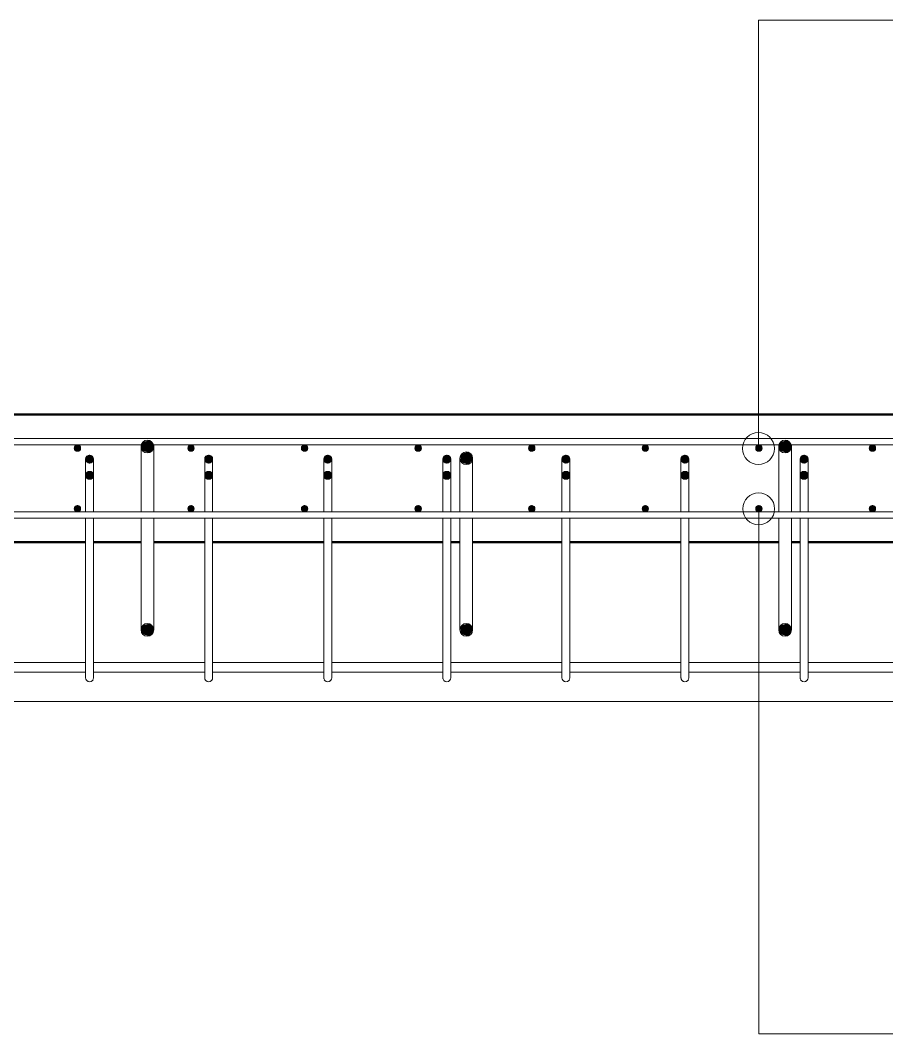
# Model space of a CAD drawing. Header units: millimetres. Extents: x -31655 to -5862, y 2843 to 78926.
# Drawn here: x -8687 to -7600, y 77456 to 78728 of the extents above; entities that cross this region are included whole.
import ezdxf

# ---------------------------------------------------------------- set-up
doc = ezdxf.new("R2010")
doc.units = ezdxf.units.MM
for name, color, linetype, lineweight in [('A-WALL', 113, 'Continuous', 25), ('S-BEAM', 12, 'Continuous', 18), ('S-RBAR', 171, 'Continuous', 18), ('S-RBAR-IDEN', 171, 'Continuous', 9)]:
    doc.layers.add(name, color=color, linetype=linetype, lineweight=lineweight)

# ---------------------------------------------------------------- blocks, each defined once
blk = doc.blocks.new('M_Rectangular Corbel - M_Rectangular Corbel-5472199-Elevation Top1')
at = {"layer": 'S-BEAM'}
blk.add_line((-30270.4, 77873), (-26630.4, 77873), dxfattribs=at)

msp = doc.modelspace()

# ---------------------------------------------------------------- hatches: boundary and pattern name
at = {"layer": 'S-RBAR'}
h = msp.add_hatch(color=256, dxfattribs=at)
edge = h.paths.add_edge_path()
edge.add_arc((-8527.19088, 78193.04259), 8, 0, 360)
h = msp.add_hatch(color=256, dxfattribs=at)
edge = h.paths.add_edge_path()
edge.add_arc((-7727.19088, 78193.04259), 8, 0, 360)
h = msp.add_hatch(color=256, dxfattribs=at)
edge = h.paths.add_edge_path()
edge.add_arc((-8614.91849, 78191.04259), 4, 0, 360)
for points in [[(-8614.91849, 78187.04259), (-8610.91849, 78191.04259), (-8614.91849, 78195.04259), (-8618.91849, 78191.04259)], [(-8524.71875, 78185.43413), (-8519.19088, 78193.04259), (-8524.71875, 78200.65104), (-8533.66302, 78197.74487), (-8533.66302, 78188.3403)], [(-8472.44378, 78187.04259), (-8468.44378, 78191.04259), (-8472.44378, 78195.04259), (-8476.44378, 78191.04259)], [(-8329.96907, 78187.04259), (-8325.96907, 78191.04259), (-8329.96907, 78195.04259), (-8333.96907, 78191.04259), (-8331.15654, 78188.23006)], [(-8187.49436, 78187.04259), (-8183.49436, 78191.04259), (-8187.49436, 78195.04259), (-8191.49436, 78191.04259)], [(-8045.01965, 78187.04259), (-8041.01965, 78191.04259), (-8045.01965, 78195.04259), (-8049.01965, 78191.04259)], [(-7902.54494, 78187.04259), (-7898.54494, 78191.04259), (-7902.54494, 78195.04259), (-7906.54494, 78191.04259)], [(-7760.07023, 78187.04259), (-7756.07023, 78191.04259), (-7760.07023, 78195.04259), (-7764.07023, 78191.04259)], [(-7724.71875, 78185.43413), (-7719.19088, 78193.04259), (-7724.71875, 78200.65104), (-7733.66302, 78197.74487), (-7733.66302, 78188.3403)], [(-7617.59552, 78187.04259), (-7613.59552, 78191.04259), (-7617.59552, 78195.04259), (-7621.59552, 78191.04259)], [(-8599.69088, 78172.36394), (-8594.69088, 78177.36394), (-8599.69088, 78182.36394), (-8604.69088, 78177.36394)], [(-8450.31588, 78172.36394), (-8445.31588, 78177.36394), (-8450.31588, 78182.36394), (-8455.31588, 78177.36394)], [(-8300.94088, 78172.36394), (-8295.94088, 78177.36394), (-8300.94088, 78182.36394), (-8305.94088, 78177.36394)], [(-8151.56588, 78172.36394), (-8146.56588, 78177.36394), (-8151.56588, 78182.36394), (-8156.56588, 78177.36394)], [(-8124.71875, 78170.76473), (-8119.19088, 78178.37318), (-8124.71875, 78185.98163), (-8133.66302, 78183.02349), (-8133.66302, 78173.6709)], [(-8002.19088, 78172.36394), (-7997.19088, 78177.36394), (-8002.19088, 78182.36394), (-8007.19088, 78177.36394)], [(-7852.81588, 78172.36394), (-7847.81588, 78177.36394), (-7852.81588, 78182.36394), (-7857.81588, 78177.36394)], [(-7703.44088, 78172.36394), (-7698.44088, 78177.36394), (-7703.44088, 78182.36394), (-7708.44088, 78177.36394)], [(-8599.69088, 78151.90658), (-8594.69088, 78156.90658), (-8599.69088, 78161.90658), (-8604.69088, 78156.90658)], [(-8450.31588, 78151.90658), (-8445.31588, 78156.90658), (-8450.31588, 78161.90658), (-8455.31588, 78156.90658)], [(-8300.94088, 78151.90658), (-8295.94088, 78156.90658), (-8300.94088, 78161.90658), (-8305.94088, 78156.90658)], [(-8151.56588, 78151.90658), (-8146.56588, 78156.90658), (-8151.56588, 78161.90658), (-8156.56588, 78156.90658)], [(-8002.19088, 78151.90658), (-7997.19088, 78156.90658), (-8002.19088, 78161.90658), (-8007.19088, 78156.90658)], [(-7852.81588, 78151.90658), (-7847.81588, 78156.90658), (-7852.81588, 78161.90658), (-7857.81588, 78156.90658)], [(-7703.44088, 78151.90658), (-7698.44088, 78156.90658), (-7703.44088, 78161.90658), (-7708.44088, 78156.90658)], [(-8614.91849, 78111.04259), (-8610.91849, 78115.04259), (-8614.91849, 78119.04259), (-8618.91849, 78115.04259)], [(-8472.44378, 78111.04259), (-8468.44378, 78115.04259), (-8472.44378, 78119.04259), (-8476.44378, 78115.04259)], [(-8329.96907, 78111.04259), (-8325.96907, 78115.04259), (-8329.96907, 78119.04259), (-8333.96907, 78115.04259), (-8331.15654, 78112.23006)], [(-8187.49436, 78111.04259), (-8183.49436, 78115.04259), (-8187.49436, 78119.04259), (-8191.49436, 78115.04259)], [(-8045.01965, 78111.04259), (-8041.01965, 78115.04259), (-8045.01965, 78119.04259), (-8049.01965, 78115.04259)], [(-7902.54494, 78111.04259), (-7898.54494, 78115.04259), (-7902.54494, 78119.04259), (-7906.54494, 78115.04259)], [(-7760.07023, 78111.04259), (-7756.07023, 78115.04259), (-7760.07023, 78119.04259), (-7764.07023, 78115.04259)], [(-7617.59552, 78111.04259), (-7613.59552, 78115.04259), (-7617.59552, 78119.04259), (-7621.59552, 78115.04259)], [(-8524.71875, 77955.43413), (-8519.19088, 77963.04259), (-8524.71875, 77970.65104), (-8533.66302, 77967.74487), (-8533.66302, 77958.3403)], [(-8124.71875, 77955.43413), (-8119.19088, 77963.04259), (-8124.71875, 77970.65104), (-8133.66302, 77967.74487), (-8133.66302, 77958.3403)], [(-7724.71875, 77955.43413), (-7719.19088, 77963.04259), (-7724.71875, 77970.65104), (-7733.66302, 77967.74487), (-7733.66302, 77958.3403)]]:
    msp.add_hatch(color=256, dxfattribs=at).paths.add_polyline_path(points)
h = msp.add_hatch(color=256, dxfattribs=at)
edge = h.paths.add_edge_path()
edge.add_arc((-8472.44378, 78191.04259), 4, 0, 360)
h = msp.add_hatch(color=256, dxfattribs=at)
edge = h.paths.add_edge_path()
edge.add_arc((-8329.96907, 78191.04259), 4, 0, 360)
h = msp.add_hatch(color=256, dxfattribs=at)
edge = h.paths.add_edge_path()
edge.add_arc((-8187.49436, 78191.04259), 4, 0, 360)
h = msp.add_hatch(color=256, dxfattribs=at)
edge = h.paths.add_edge_path()
edge.add_arc((-8045.01965, 78191.04259), 4, 0, 360)
h = msp.add_hatch(color=256, dxfattribs=at)
edge = h.paths.add_edge_path()
edge.add_arc((-7902.54494, 78191.04259), 4, 0, 360)
h = msp.add_hatch(color=256, dxfattribs=at)
edge = h.paths.add_edge_path()
edge.add_arc((-7760.07023, 78191.04259), 4, 0, 360)
h = msp.add_hatch(color=256, dxfattribs=at)
edge = h.paths.add_edge_path()
edge.add_arc((-7617.59552, 78191.04259), 4, 0, 360)
h = msp.add_hatch(color=256, dxfattribs=at)
edge = h.paths.add_edge_path()
edge.add_arc((-8599.69088, 78177.36394), 5, 0, 360)
h = msp.add_hatch(color=256, dxfattribs=at)
edge = h.paths.add_edge_path()
edge.add_arc((-8450.31588, 78177.36394), 5, 0, 360)
h = msp.add_hatch(color=256, dxfattribs=at)
edge = h.paths.add_edge_path()
edge.add_arc((-8300.94088, 78177.36394), 5, 0, 360)
h = msp.add_hatch(color=256, dxfattribs=at)
edge = h.paths.add_edge_path()
edge.add_arc((-8151.56588, 78177.36394), 5, 0, 360)
h = msp.add_hatch(color=256, dxfattribs=at)
edge = h.paths.add_edge_path()
edge.add_arc((-8127.19088, 78178.37318), 8, 0, 360)
h = msp.add_hatch(color=256, dxfattribs=at)
edge = h.paths.add_edge_path()
edge.add_arc((-8002.19088, 78177.36394), 5, 0, 360)
h = msp.add_hatch(color=256, dxfattribs=at)
edge = h.paths.add_edge_path()
edge.add_arc((-7852.81588, 78177.36394), 5, 0, 360)
h = msp.add_hatch(color=256, dxfattribs=at)
edge = h.paths.add_edge_path()
edge.add_arc((-7703.44088, 78177.36394), 5, 0, 360)
h = msp.add_hatch(color=256, dxfattribs=at)
edge = h.paths.add_edge_path()
edge.add_arc((-8599.69088, 78156.90658), 5, 0, 360)
h = msp.add_hatch(color=256, dxfattribs=at)
edge = h.paths.add_edge_path()
edge.add_arc((-8450.31588, 78156.90658), 5, 0, 360)
h = msp.add_hatch(color=256, dxfattribs=at)
edge = h.paths.add_edge_path()
edge.add_arc((-8300.94088, 78156.90658), 5, 0, 360)
h = msp.add_hatch(color=256, dxfattribs=at)
edge = h.paths.add_edge_path()
edge.add_arc((-8151.56588, 78156.90658), 5, 0, 360)
h = msp.add_hatch(color=256, dxfattribs=at)
edge = h.paths.add_edge_path()
edge.add_arc((-8002.19088, 78156.90658), 5, 0, 360)
h = msp.add_hatch(color=256, dxfattribs=at)
edge = h.paths.add_edge_path()
edge.add_arc((-7852.81588, 78156.90658), 5, 0, 360)
h = msp.add_hatch(color=256, dxfattribs=at)
edge = h.paths.add_edge_path()
edge.add_arc((-7703.44088, 78156.90658), 5, 0, 360)
h = msp.add_hatch(color=256, dxfattribs=at)
edge = h.paths.add_edge_path()
edge.add_arc((-8614.91849, 78115.04259), 4, 0, 360)
h = msp.add_hatch(color=256, dxfattribs=at)
edge = h.paths.add_edge_path()
edge.add_arc((-8472.44378, 78115.04259), 4, 0, 360)
h = msp.add_hatch(color=256, dxfattribs=at)
edge = h.paths.add_edge_path()
edge.add_arc((-8329.96907, 78115.04259), 4, 0, 360)
h = msp.add_hatch(color=256, dxfattribs=at)
edge = h.paths.add_edge_path()
edge.add_arc((-8187.49436, 78115.04259), 4, 0, 360)
h = msp.add_hatch(color=256, dxfattribs=at)
edge = h.paths.add_edge_path()
edge.add_arc((-8045.01965, 78115.04259), 4, 0, 360)
h = msp.add_hatch(color=256, dxfattribs=at)
edge = h.paths.add_edge_path()
edge.add_arc((-7902.54494, 78115.04259), 4, 0, 360)
h = msp.add_hatch(color=256, dxfattribs=at)
edge = h.paths.add_edge_path()
edge.add_arc((-7760.07023, 78115.04259), 4, 0, 360)
h = msp.add_hatch(color=256, dxfattribs=at)
edge = h.paths.add_edge_path()
edge.add_arc((-7617.59552, 78115.04259), 4, 0, 360)
h = msp.add_hatch(color=256, dxfattribs=at)
edge = h.paths.add_edge_path()
edge.add_arc((-8527.19088, 77963.04259), 8, 0, 360)
h = msp.add_hatch(color=256, dxfattribs=at)
edge = h.paths.add_edge_path()
edge.add_arc((-8127.19088, 77963.04259), 8, 0, 360)
h = msp.add_hatch(color=256, dxfattribs=at)
edge = h.paths.add_edge_path()
edge.add_arc((-7727.19088, 77963.04259), 8, 0, 360)

# ---------------------------------------------------------------- linework, layer by layer
at = {"layer": 'A-WALL', "lineweight": 50}
for p, q in [((-6597.19088, 78233.04259), (-10597.19088, 78233.04259)), ((-8744.06588, 78073.04259), (-8604.69088, 78073.04259)), ((-8594.69088, 78073.04259), (-8535.19088, 78073.04259)), ((-8519.19088, 78073.04259), (-8455.31588, 78073.04259)), ((-8445.31588, 78073.04259), (-8305.94088, 78073.04259)), ((-8295.94088, 78073.04259), (-8156.56588, 78073.04259)), ((-8146.56588, 78073.04259), (-8135.19088, 78073.04259)), ((-8119.19088, 78073.04259), (-8007.19088, 78073.04259)), ((-7997.19088, 78073.04259), (-7857.81588, 78073.04259)), ((-7847.81588, 78073.04259), (-7735.19088, 78073.04259)), ((-7719.19088, 78073.04259), (-7708.44088, 78073.04259)), ((-7698.44088, 78073.04259), (-7559.06588, 78073.04259))]:
    msp.add_line(p, q, dxfattribs=at)
at = {"layer": 'S-RBAR'}
for p, q in [((-9961.19088, 78203.04259), (-6627.19088, 78203.04259)), ((-9943.47558, 78195.04259), (-6627.19088, 78195.04259)), ((-8614.91849, 78195.04259), (-8618.91849, 78191.04259)), ((-8618.91849, 78191.04259), (-8614.91849, 78187.04259)), ((-8610.91849, 78191.04259), (-8614.91849, 78195.04259)), ((-8614.91849, 78187.04259), (-8610.91849, 78191.04259)), ((-8535.19088, 78153.04259), (-8535.19088, 78193.04259)), ((-8524.71875, 78200.65104), (-8533.66302, 78197.74487)), ((-8533.66302, 78197.74487), (-8533.66302, 78188.3403)), ((-8533.66302, 78188.3403), (-8524.71875, 78185.43413)), ((-8519.19088, 78193.04259), (-8524.71875, 78200.65104)), ((-8524.71875, 78185.43413), (-8519.19088, 78193.04259)), ((-8519.19088, 78153.04259), (-8519.19088, 78193.04259)), ((-8472.44378, 78195.04259), (-8476.44378, 78191.04259)), ((-8476.44378, 78191.04259), (-8472.44378, 78187.04259)), ((-8468.44378, 78191.04259), (-8472.44378, 78195.04259)), ((-8472.44378, 78187.04259), (-8468.44378, 78191.04259)), ((-8329.96907, 78195.04259), (-8333.96907, 78191.04259)), ((-8333.96907, 78191.04259), (-8331.15654, 78188.23006)), ((-8331.15654, 78188.23006), (-8329.96907, 78187.04259)), ((-8325.96907, 78191.04259), (-8329.96907, 78195.04259)), ((-8329.96907, 78187.04259), (-8325.96907, 78191.04259)), ((-8187.49436, 78195.04259), (-8191.49436, 78191.04259)), ((-8191.49436, 78191.04259), (-8187.49436, 78187.04259)), ((-8183.49436, 78191.04259), (-8187.49436, 78195.04259)), ((-8187.49436, 78187.04259), (-8183.49436, 78191.04259)), ((-8045.01965, 78195.04259), (-8049.01965, 78191.04259)), ((-8049.01965, 78191.04259), (-8045.01965, 78187.04259)), ((-8041.01965, 78191.04259), (-8045.01965, 78195.04259)), ((-8045.01965, 78187.04259), (-8041.01965, 78191.04259)), ((-7902.54494, 78195.04259), (-7906.54494, 78191.04259)), ((-7906.54494, 78191.04259), (-7902.54494, 78187.04259)), ((-7898.54494, 78191.04259), (-7902.54494, 78195.04259)), ((-7902.54494, 78187.04259), (-7898.54494, 78191.04259)), ((-7760.07023, 78195.04259), (-7764.07023, 78191.04259)), ((-7764.07023, 78191.04259), (-7760.07023, 78187.04259)), ((-7756.07023, 78191.04259), (-7760.07023, 78195.04259)), ((-7760.07023, 78187.04259), (-7756.07023, 78191.04259)), ((-7735.19088, 78153.04259), (-7735.19088, 78193.04259)), ((-7724.71875, 78200.65104), (-7733.66302, 78197.74487)), ((-7733.66302, 78197.74487), (-7733.66302, 78188.3403)), ((-7733.66302, 78188.3403), (-7724.71875, 78185.43413)), ((-7719.19088, 78193.04259), (-7724.71875, 78200.65104)), ((-7724.71875, 78185.43413), (-7719.19088, 78193.04259)), ((-7719.19088, 78153.04259), (-7719.19088, 78193.04259)), ((-7617.59552, 78195.04259), (-7621.59552, 78191.04259)), ((-7621.59552, 78191.04259), (-7617.59552, 78187.04259)), ((-7613.59552, 78191.04259), (-7617.59552, 78195.04259)), ((-7617.59552, 78187.04259), (-7613.59552, 78191.04259)), ((-8599.69088, 78182.36394), (-8604.69088, 78177.36394)), ((-8604.69088, 78157.09232), (-8604.69088, 78177.36394)), ((-8604.69088, 78177.36394), (-8599.69088, 78172.36394)), ((-8594.69088, 78177.36394), (-8599.69088, 78182.36394)), ((-8599.69088, 78172.36394), (-8594.69088, 78177.36394)), ((-8594.69088, 78157.09232), (-8594.69088, 78177.36394)), ((-8450.31588, 78182.36394), (-8455.31588, 78177.36394)), ((-8455.31588, 78157.09232), (-8455.31588, 78177.36394)), ((-8455.31588, 78177.36394), (-8450.31588, 78172.36394)), ((-8445.31588, 78177.36394), (-8450.31588, 78182.36394)), ((-8450.31588, 78172.36394), (-8445.31588, 78177.36394)), ((-8445.31588, 78157.09232), (-8445.31588, 78177.36394)), ((-8300.94088, 78182.36394), (-8305.94088, 78177.36394)), ((-8305.94088, 78157.09232), (-8305.94088, 78177.36394)), ((-8305.94088, 78177.36394), (-8300.94088, 78172.36394)), ((-8295.94088, 78177.36394), (-8300.94088, 78182.36394)), ((-8300.94088, 78172.36394), (-8295.94088, 78177.36394)), ((-8295.94088, 78157.09232), (-8295.94088, 78177.36394)), ((-8151.56588, 78182.36394), (-8156.56588, 78177.36394)), ((-8156.56588, 78157.09232), (-8156.56588, 78177.36394)), ((-8156.56588, 78177.36394), (-8151.56588, 78172.36394)), ((-8146.56588, 78177.36394), (-8151.56588, 78182.36394)), ((-8151.56588, 78172.36394), (-8146.56588, 78177.36394)), ((-8146.56588, 78157.09232), (-8146.56588, 78177.36394)), ((-8135.19088, 78138.37318), (-8135.19088, 78178.37318)), ((-8124.71875, 78185.98163), (-8133.66302, 78183.02349)), ((-8133.66302, 78183.02349), (-8133.66302, 78173.6709)), ((-8119.19088, 78178.37318), (-8124.71875, 78185.98163)), ((-8124.71875, 78170.76473), (-8119.19088, 78178.37318)), ((-8119.19088, 78138.37318), (-8119.19088, 78178.37318)), ((-8002.19088, 78182.36394), (-8007.19088, 78177.36394)), ((-8007.19088, 78157.09232), (-8007.19088, 78177.36394)), ((-8007.19088, 78177.36394), (-8002.19088, 78172.36394)), ((-7997.19088, 78177.36394), (-8002.19088, 78182.36394)), ((-8002.19088, 78172.36394), (-7997.19088, 78177.36394)), ((-7997.19088, 78157.09232), (-7997.19088, 78177.36394)), ((-7852.81588, 78182.36394), (-7857.81588, 78177.36394)), ((-7857.81588, 78157.09232), (-7857.81588, 78177.36394)), ((-7857.81588, 78177.36394), (-7852.81588, 78172.36394)), ((-7847.81588, 78177.36394), (-7852.81588, 78182.36394)), ((-7852.81588, 78172.36394), (-7847.81588, 78177.36394)), ((-7847.81588, 78157.09232), (-7847.81588, 78177.36394)), ((-7703.44088, 78182.36394), (-7708.44088, 78177.36394)), ((-7708.44088, 78157.09232), (-7708.44088, 78177.36394)), ((-7708.44088, 78177.36394), (-7703.44088, 78172.36394)), ((-7698.44088, 78177.36394), (-7703.44088, 78182.36394)), ((-7703.44088, 78172.36394), (-7698.44088, 78177.36394)), ((-7698.44088, 78157.09232), (-7698.44088, 78177.36394)), ((-8133.66302, 78173.6709), (-8124.71875, 78170.76473)), ((-8599.69088, 78161.90658), (-8604.69088, 78156.90658)), ((-8604.69088, 78156.90658), (-8604.69088, 78131.90658)), ((-8604.69088, 78156.90658), (-8599.69088, 78151.90658)), ((-8594.69088, 78156.90658), (-8599.69088, 78161.90658)), ((-8599.69088, 78151.90658), (-8594.69088, 78156.90658)), ((-8594.69088, 78156.90658), (-8594.69088, 78131.90658)), ((-8535.19088, 78111.04259), (-8535.19088, 78153.04259)), ((-8519.19088, 78111.04259), (-8519.19088, 78153.04259)), ((-8450.31588, 78161.90658), (-8455.31588, 78156.90658)), ((-8455.31588, 78156.90658), (-8455.31588, 78131.90658)), ((-8455.31588, 78156.90658), (-8450.31588, 78151.90658)), ((-8445.31588, 78156.90658), (-8450.31588, 78161.90658)), ((-8450.31588, 78151.90658), (-8445.31588, 78156.90658)), ((-8445.31588, 78156.90658), (-8445.31588, 78131.90658)), ((-8300.94088, 78161.90658), (-8305.94088, 78156.90658)), ((-8305.94088, 78156.90658), (-8305.94088, 78131.90658)), ((-8305.94088, 78156.90658), (-8300.94088, 78151.90658)), ((-8295.94088, 78156.90658), (-8300.94088, 78161.90658)), ((-8300.94088, 78151.90658), (-8295.94088, 78156.90658)), ((-8295.94088, 78156.90658), (-8295.94088, 78131.90658)), ((-8151.56588, 78161.90658), (-8156.56588, 78156.90658)), ((-8156.56588, 78156.90658), (-8156.56588, 78131.90658)), ((-8156.56588, 78156.90658), (-8151.56588, 78151.90658)), ((-8146.56588, 78156.90658), (-8151.56588, 78161.90658)), ((-8151.56588, 78151.90658), (-8146.56588, 78156.90658)), ((-8146.56588, 78156.90658), (-8146.56588, 78131.90658)), ((-8002.19088, 78161.90658), (-8007.19088, 78156.90658)), ((-8007.19088, 78156.90658), (-8007.19088, 78131.90658)), ((-8007.19088, 78156.90658), (-8002.19088, 78151.90658)), ((-7997.19088, 78156.90658), (-8002.19088, 78161.90658)), ((-8002.19088, 78151.90658), (-7997.19088, 78156.90658)), ((-7997.19088, 78156.90658), (-7997.19088, 78131.90658)), ((-7852.81588, 78161.90658), (-7857.81588, 78156.90658)), ((-7857.81588, 78156.90658), (-7857.81588, 78131.90658)), ((-7857.81588, 78156.90658), (-7852.81588, 78151.90658)), ((-7847.81588, 78156.90658), (-7852.81588, 78161.90658)), ((-7852.81588, 78151.90658), (-7847.81588, 78156.90658)), ((-7847.81588, 78156.90658), (-7847.81588, 78131.90658)), ((-7735.19088, 78111.04259), (-7735.19088, 78153.04259)), ((-7719.19088, 78111.04259), (-7719.19088, 78153.04259)), ((-7703.44088, 78161.90658), (-7708.44088, 78156.90658)), ((-7708.44088, 78156.90658), (-7708.44088, 78131.90658)), ((-7708.44088, 78156.90658), (-7703.44088, 78151.90658)), ((-7698.44088, 78156.90658), (-7703.44088, 78161.90658)), ((-7703.44088, 78151.90658), (-7698.44088, 78156.90658)), ((-7698.44088, 78156.90658), (-7698.44088, 78131.90658)), ((-8135.19088, 78111.04259), (-8135.19088, 78138.37318)), ((-8119.19088, 78111.04259), (-8119.19088, 78138.37318)), ((-8604.69088, 78131.90658), (-8604.69088, 78111.04259)), ((-8594.69088, 78131.90658), (-8594.69088, 78111.04259)), ((-8455.31588, 78131.90658), (-8455.31588, 78111.04259)), ((-8445.31588, 78131.90658), (-8445.31588, 78111.04259)), ((-8305.94088, 78131.90658), (-8305.94088, 78111.04259)), ((-8295.94088, 78131.90658), (-8295.94088, 78111.04259)), ((-8156.56588, 78131.90658), (-8156.56588, 78111.04259)), ((-8146.56588, 78131.90658), (-8146.56588, 78111.04259)), ((-8007.19088, 78131.90658), (-8007.19088, 78111.04259)), ((-7997.19088, 78131.90658), (-7997.19088, 78111.04259)), ((-7857.81588, 78131.90658), (-7857.81588, 78111.04259)), ((-7847.81588, 78131.90658), (-7847.81588, 78111.04259)), ((-7708.44088, 78131.90658), (-7708.44088, 78111.04259)), ((-7698.44088, 78131.90658), (-7698.44088, 78111.04259)), ((-8614.91849, 78119.04259), (-8618.91849, 78115.04259)), ((-8618.91849, 78115.04259), (-8614.91849, 78111.04259)), ((-8610.91849, 78115.04259), (-8614.91849, 78119.04259)), ((-8614.91849, 78111.04259), (-8610.91849, 78115.04259)), ((-8472.44378, 78119.04259), (-8476.44378, 78115.04259)), ((-8476.44378, 78115.04259), (-8472.44378, 78111.04259)), ((-8468.44378, 78115.04259), (-8472.44378, 78119.04259)), ((-8472.44378, 78111.04259), (-8468.44378, 78115.04259)), ((-8329.96907, 78119.04259), (-8333.96907, 78115.04259)), ((-8333.96907, 78115.04259), (-8331.15654, 78112.23006)), ((-8331.15654, 78112.23006), (-8329.96907, 78111.04259)), ((-8325.96907, 78115.04259), (-8329.96907, 78119.04259)), ((-8329.96907, 78111.04259), (-8325.96907, 78115.04259)), ((-8187.49436, 78119.04259), (-8191.49436, 78115.04259)), ((-8191.49436, 78115.04259), (-8187.49436, 78111.04259)), ((-8183.49436, 78115.04259), (-8187.49436, 78119.04259)), ((-8187.49436, 78111.04259), (-8183.49436, 78115.04259)), ((-8045.01965, 78119.04259), (-8049.01965, 78115.04259)), ((-8049.01965, 78115.04259), (-8045.01965, 78111.04259)), ((-8041.01965, 78115.04259), (-8045.01965, 78119.04259)), ((-8045.01965, 78111.04259), (-8041.01965, 78115.04259)), ((-7902.54494, 78119.04259), (-7906.54494, 78115.04259)), ((-7906.54494, 78115.04259), (-7902.54494, 78111.04259)), ((-7898.54494, 78115.04259), (-7902.54494, 78119.04259)), ((-7902.54494, 78111.04259), (-7898.54494, 78115.04259)), ((-7760.07023, 78119.04259), (-7764.07023, 78115.04259)), ((-7764.07023, 78115.04259), (-7760.07023, 78111.04259)), ((-7756.07023, 78115.04259), (-7760.07023, 78119.04259)), ((-7760.07023, 78111.04259), (-7756.07023, 78115.04259)), ((-7617.59552, 78119.04259), (-7621.59552, 78115.04259)), ((-7621.59552, 78115.04259), (-7617.59552, 78111.04259)), ((-7613.59552, 78115.04259), (-7617.59552, 78119.04259)), ((-7617.59552, 78111.04259), (-7613.59552, 78115.04259)), ((-10241.24976, 78103.04259), (-6627.19088, 78103.04259)), ((-9943.47558, 78111.04259), (-6794.90619, 78111.04259)), ((-8604.69088, 78103.04259), (-8604.69088, 77928.04259)), ((-8594.69088, 78103.04259), (-8594.69088, 77928.04259)), ((-8535.19088, 78003.04259), (-8535.19088, 78103.04259)), ((-8519.19088, 78003.04259), (-8519.19088, 78103.04259)), ((-8455.31588, 78103.04259), (-8455.31588, 77928.04259)), ((-8445.31588, 78103.04259), (-8445.31588, 77928.04259)), ((-8305.94088, 78103.04259), (-8305.94088, 77928.04259)), ((-8295.94088, 78103.04259), (-8295.94088, 77928.04259)), ((-8156.56588, 78103.04259), (-8156.56588, 77928.04259)), ((-8146.56588, 78103.04259), (-8146.56588, 77928.04259)), ((-8135.19088, 78003.04259), (-8135.19088, 78103.04259)), ((-8119.19088, 78003.04259), (-8119.19088, 78103.04259)), ((-8007.19088, 78103.04259), (-8007.19088, 77928.04259)), ((-7997.19088, 78103.04259), (-7997.19088, 77928.04259)), ((-7857.81588, 78103.04259), (-7857.81588, 77928.04259)), ((-7847.81588, 78103.04259), (-7847.81588, 77928.04259)), ((-7735.19088, 78003.04259), (-7735.19088, 78103.04259)), ((-7719.19088, 78003.04259), (-7719.19088, 78103.04259)), ((-7708.44088, 78103.04259), (-7708.44088, 77928.04259)), ((-7698.44088, 78103.04259), (-7698.44088, 77928.04259)), ((-8535.19088, 77963.04259), (-8535.19088, 78003.04259)), ((-8519.19088, 77963.04259), (-8519.19088, 78003.04259)), ((-8135.19088, 77963.04259), (-8135.19088, 78003.04259)), ((-8119.19088, 77963.04259), (-8119.19088, 78003.04259)), ((-7735.19088, 77963.04259), (-7735.19088, 78003.04259)), ((-7719.19088, 77963.04259), (-7719.19088, 78003.04259)), ((-8524.71875, 77970.65104), (-8533.66302, 77967.74487)), ((-8533.66302, 77967.74487), (-8533.66302, 77958.3403)), ((-8519.19088, 77963.04259), (-8524.71875, 77970.65104)), ((-8524.71875, 77955.43413), (-8519.19088, 77963.04259)), ((-8124.71875, 77970.65104), (-8133.66302, 77967.74487)), ((-8133.66302, 77967.74487), (-8133.66302, 77958.3403)), ((-8119.19088, 77963.04259), (-8124.71875, 77970.65104)), ((-8124.71875, 77955.43413), (-8119.19088, 77963.04259)), ((-7724.71875, 77970.65104), (-7733.66302, 77967.74487)), ((-7733.66302, 77967.74487), (-7733.66302, 77958.3403)), ((-7719.19088, 77963.04259), (-7724.71875, 77970.65104)), ((-7724.71875, 77955.43413), (-7719.19088, 77963.04259)), ((-8533.66302, 77958.3403), (-8524.71875, 77955.43413)), ((-8133.66302, 77958.3403), (-8124.71875, 77955.43413)), ((-7733.66302, 77958.3403), (-7724.71875, 77955.43413)), ((-8744.06588, 77922.16759), (-8604.69088, 77922.16759)), ((-8604.69088, 77903.04259), (-8604.69088, 77928.04259)), ((-8594.69088, 77903.04259), (-8594.69088, 77928.04259)), ((-8594.69088, 77922.16759), (-8455.31588, 77922.16759)), ((-8455.31588, 77903.04259), (-8455.31588, 77928.04259)), ((-8445.31588, 77903.04259), (-8445.31588, 77928.04259)), ((-8445.31588, 77922.16759), (-8305.94088, 77922.16759)), ((-8305.94088, 77903.04259), (-8305.94088, 77928.04259)), ((-8295.94088, 77903.04259), (-8295.94088, 77928.04259)), ((-8295.94088, 77922.16759), (-8156.56588, 77922.16759)), ((-8156.56588, 77903.04259), (-8156.56588, 77928.04259)), ((-8146.56588, 77903.04259), (-8146.56588, 77928.04259)), ((-8146.56588, 77922.16759), (-8007.19088, 77922.16759)), ((-8007.19088, 77903.04259), (-8007.19088, 77928.04259)), ((-7997.19088, 77903.04259), (-7997.19088, 77928.04259)), ((-7997.19088, 77922.16759), (-7857.81588, 77922.16759)), ((-7857.81588, 77903.04259), (-7857.81588, 77928.04259)), ((-7847.81588, 77903.04259), (-7847.81588, 77928.04259)), ((-7847.81588, 77922.16759), (-7708.44088, 77922.16759)), ((-7708.44088, 77903.04259), (-7708.44088, 77928.04259)), ((-7698.44088, 77903.04259), (-7698.44088, 77928.04259)), ((-7698.44088, 77922.16759), (-7559.06588, 77922.16759)), ((-8744.06588, 77910.16759), (-8604.69088, 77910.16759)), ((-8594.69088, 77910.16759), (-8455.31588, 77910.16759)), ((-8445.31588, 77910.16759), (-8305.94088, 77910.16759)), ((-8295.94088, 77910.16759), (-8156.56588, 77910.16759)), ((-8146.56588, 77910.16759), (-8007.19088, 77910.16759)), ((-7997.19088, 77910.16759), (-7857.81588, 77910.16759)), ((-7847.81588, 77910.16759), (-7708.44088, 77910.16759)), ((-7698.44088, 77910.16759), (-7559.06588, 77910.16759))]:
    msp.add_line(p, q, dxfattribs=at)
for centre, radius in [((-8527.19088, 78193.04259), 8), ((-7727.19088, 78193.04259), 8), ((-8614.91849, 78191.04259), 4), ((-8472.44378, 78191.04259), 4), ((-8329.96907, 78191.04259), 4), ((-8187.49436, 78191.04259), 4), ((-8045.01965, 78191.04259), 4), ((-7902.54494, 78191.04259), 4), ((-7760.07023, 78191.04259), 4), ((-7617.59552, 78191.04259), 4), ((-8599.69088, 78177.36394), 5), ((-8450.31588, 78177.36394), 5), ((-8300.94088, 78177.36394), 5), ((-8151.56588, 78177.36394), 5), ((-8127.19088, 78178.37318), 8), ((-8002.19088, 78177.36394), 5), ((-7852.81588, 78177.36394), 5), ((-7703.44088, 78177.36394), 5), ((-8599.69088, 78156.90658), 5), ((-8450.31588, 78156.90658), 5), ((-8300.94088, 78156.90658), 5), ((-8151.56588, 78156.90658), 5), ((-8002.19088, 78156.90658), 5), ((-7852.81588, 78156.90658), 5), ((-7703.44088, 78156.90658), 5), ((-8614.91849, 78115.04259), 4), ((-8472.44378, 78115.04259), 4), ((-8329.96907, 78115.04259), 4), ((-8187.49436, 78115.04259), 4), ((-8045.01965, 78115.04259), 4), ((-7902.54494, 78115.04259), 4), ((-7760.07023, 78115.04259), 4), ((-7617.59552, 78115.04259), 4), ((-8527.19088, 77963.04259), 8), ((-8127.19088, 77963.04259), 8), ((-7727.19088, 77963.04259), 8)]:
    msp.add_circle(centre, radius, dxfattribs=at)
for centre, radius, start, end in [((-8527.19088, 78193.04259), 8, 165.51111261, 180), ((-8527.19088, 78193.04259), 8, 0, 14.48888739), ((-7727.19088, 78193.04259), 8, 165.51111261, 180), ((-7727.19088, 78193.04259), 8, 0, 14.48888739), ((-8599.69088, 78177.36394), 5, 0, 180), ((-8450.31588, 78177.36394), 5, 0, 180), ((-8300.94088, 78177.36394), 5, 0, 180), ((-8151.56588, 78177.36394), 5, 0, 180), ((-8127.19088, 78178.37318), 8, 0, 180), ((-8002.19088, 78177.36394), 5, 0, 180), ((-7852.81588, 78177.36394), 5, 0, 180), ((-7703.44088, 78177.36394), 5, 0, 180), ((-8599.69088, 78156.90658), 5, 0, 180), ((-8450.31588, 78156.90658), 5, 0, 180), ((-8300.94088, 78156.90658), 5, 0, 180), ((-8151.56588, 78156.90658), 5, 0, 180), ((-8002.19088, 78156.90658), 5, 0, 180), ((-7852.81588, 78156.90658), 5, 0, 180), ((-7703.44088, 78156.90658), 5, 0, 180), ((-8527.19088, 77963.04259), 8, 180, 0), ((-8127.19088, 77963.04259), 8, 180, 0), ((-7727.19088, 77963.04259), 8, 180, 0), ((-8599.69088, 77903.04259), 5, 180, 0), ((-8599.69088, 77903.04259), 5, 180, 195), ((-8599.69088, 77903.04259), 5, 210, 240), ((-8599.69088, 77903.04259), 5, 300, 330), ((-8450.31588, 77903.04259), 5, 180, 0), ((-8450.31588, 77903.04259), 5, 180, 195), ((-8450.31588, 77903.04259), 5, 210, 240), ((-8450.31588, 77903.04259), 5, 300, 330), ((-8300.94088, 77903.04259), 5, 180, 0), ((-8300.94088, 77903.04259), 5, 180, 195), ((-8300.94088, 77903.04259), 5, 210, 240), ((-8300.94088, 77903.04259), 5, 300, 330), ((-8151.56588, 77903.04259), 5, 180, 0), ((-8151.56588, 77903.04259), 5, 180, 195), ((-8151.56588, 77903.04259), 5, 210, 240), ((-8151.56588, 77903.04259), 5, 300, 330), ((-8002.19088, 77903.04259), 5, 180, 0), ((-8002.19088, 77903.04259), 5, 180, 195), ((-8002.19088, 77903.04259), 5, 210, 240), ((-8002.19088, 77903.04259), 5, 300, 330), ((-7852.81588, 77903.04259), 5, 180, 0), ((-7852.81588, 77903.04259), 5, 180, 195), ((-7852.81588, 77903.04259), 5, 210, 240), ((-7852.81588, 77903.04259), 5, 300, 330), ((-7703.44088, 77903.04259), 5, 180, 0), ((-7703.44088, 77903.04259), 5, 180, 195), ((-7703.44088, 77903.04259), 5, 210, 240), ((-7703.44088, 77903.04259), 5, 300, 330)]:
    msp.add_arc(centre, radius, start, end, dxfattribs=at)
at = {"layer": 'S-RBAR-IDEN'}
for p, q in [((-7760.63343, 78727.76194), (-7236.12645, 78727.76194)), ((-7760.63343, 78190.59614), (-7760.63343, 78727.76194)), ((-7760.31505, 78114.89887), (-7760.31505, 77456.40925)), ((-7760.31505, 77456.40925), (-7236.12645, 77456.40925))]:
    msp.add_line(p, q, dxfattribs=at)
for centre in [(-7760.63343, 78190.59614), (-7760.31505, 78114.89887)]:
    msp.add_circle(centre, 20, dxfattribs=at)

# ---------------------------------------------------------------- block references
at = {"layer": 'S-BEAM'}
msp.add_blockref('M_Rectangular Corbel - M_Rectangular Corbel-5472199-Elevation Top1', (19853.20306, 0), dxfattribs=at)

doc.saveas('drawing.dxf')
